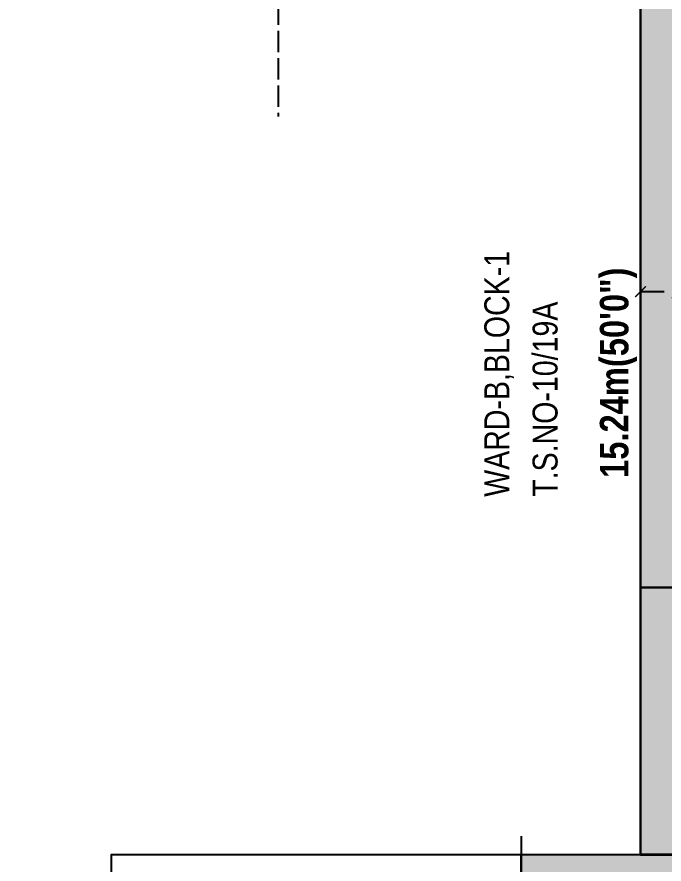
# Model space of a CAD drawing. Header units: metres. Extents: x 144 to 1259, y -1474 to -210.
# Drawn here: x 1131.93 to 1142.82, y -1186.98 to -1172.72 of the extents above; entities that cross this region are included whole.
import ezdxf

# ---------------------------------------------------------------- set-up
doc = ezdxf.new("R2010")
doc.units = ezdxf.units.M
doc.linetypes.add('ACAD_ISO02W100', pattern=[15, 12, -3])
for name, color, linetype in [('AS_AT_SITE', 6, 'Continuous'), ('BLK_1_LVL_0_SIDE_SETBACK1', 171, 'Continuous'), ('FMB_OR_PLR', 70, 'Continuous'), ('PLOT_BOUNDARY', 70, 'Continuous'), ('ROAD_WIDTH', 2, 'Continuous'), ('RWH', 130, 'Continuous'), ('SUPER_IMPOSED', 5, 'Continuous')]:
    doc.layers.add(name, color=color, linetype=linetype)
doc.styles.add('R1', font='swisscb.ttf')
doc.styles.add('STYLE1', font='swissck.ttf', dxfattribs={"height": 0.23})
doc.dimstyles.get("Standard").update_dxf_attribs({"dimtxt": 0.23, "dimasz": 0.18, "dimexe": 0.1, "dimexo": 0, "dimgap": 0.09, "dimtad": 0, "dimzin": 0, "dimdsep": 46, "dimtxsty": 'STYLE1', "dimblk": 'ARCHTICK', "dimcen": 0.09, "dimadec": 0, "dimazin": 0, "dimtfac": 1, "dimtofl": 0, "dimtmove": 2, "dimatfit": 3, "dimfxl": 0, "dimtolj": 1, "dimtzin": 0, "dimarcsym": 0})

# ---------------------------------------------------------------- blocks, each defined once
blk = doc.blocks.new('_ArchTick')
at = {"color": 0, "const_width": 0.15}
blk.add_lwpolyline([(-0.5, -0.5), (0.5, 0.5)], dxfattribs=at)
blk = doc.blocks.new('*D165')
at = {"color": 0, "lineweight": -2}
for p, q in [((1142.419, -1177.446), (1142.419, -1177.246)), ((1143.939, -1177.446), (1143.939, -1177.246)), ((1142.419, -1177.346), (1142.819, -1177.346)), ((1143.939, -1177.346), (1143.538, -1177.346))]:
    blk.add_line(p, q, dxfattribs=at)
at = {"layer": 'Defpoints', "color": 0}
for p in [(1142.419, -1177.346), (1142.419, -1177.454), (1143.939, -1177.455)]:
    blk.add_point(p, dxfattribs=at)
at = {"color": 0, "lineweight": -2, "xscale": 0.18, "yscale": 0.18, "zscale": 0.18, "rotation": 180}
blk.add_blockref('_ArchTick', (1142.419, -1177.346), dxfattribs=at)
at = {"color": 0, "lineweight": -2, "xscale": 0.18, "yscale": 0.18, "zscale": 0.18}
blk.add_blockref('_ArchTick', (1143.939, -1177.346), dxfattribs=at)
at = {"color": 0, "insert": (1143.179, -1177.346), "char_height": 0.23, "attachment_point": 5, "style": 'STYLE1'}
blk.add_mtext('\\A1;1.52', dxfattribs=at)

msp = doc.modelspace()

# ---------------------------------------------------------------- hatches: boundary and pattern name
h = msp.add_hatch(color=2)
h.paths.add_polyline_path([(1162.74, -1156.087), (1161.236, -1156.087), (1161.078, -1156.36), (1161.078, -1155.679), (1160.964, -1156.087), (1159.183, -1156.087), (1159.183, -1157.253), (1159.183, -1186.818), (1154.344, -1186.818), (1154.344, -1186.818), (1154.115, -1186.818), (1154.115, -1186.819), (1148.114, -1186.819), (1148.115, -1186.818), (1148.115, -1186.818), (1147.887, -1186.818), (1147.887, -1186.818), (1143.419, -1186.818), (1143.419, -1186.819), (1142.419, -1186.819), (1140.413, -1186.819), (1140.413, -1188.626), (1140.893, -1188.761), (1140.092, -1188.761), (1140.413, -1188.947), (1140.413, -1193.128), (1164.29, -1193.128), (1164.29, -1188.947), (1163.969, -1188.761), (1164.77, -1188.761), (1164.29, -1188.626), (1164.29, -1186.819), (1162.74, -1186.819)], flags=16)
h.paths.add_polyline_path([(918.388, -1473.853), (918.388, -909.568), (1218.388, -909.568), (1218.388, -1473.853)], flags=9)
h.paths.add_polyline_path([(918.406, -1469.533), (918.406, -912.39), (1218.406, -912.39), (1218.406, -1469.533)], flags=9)
msp.add_hatch(color=2).paths.add_polyline_path([(1140.413, -1193.128), (1140.413, -1188.947), (1140.092, -1188.761), (1140.893, -1188.761), (1140.413, -1188.626), (1140.413, -1186.819), (1159.183, -1186.818), (1159.183, -1156.087), (1160.964, -1156.087), (1161.078, -1155.679), (1161.078, -1156.36), (1161.236, -1156.087), (1162.74, -1156.087), (1162.74, -1186.819), (1164.29, -1186.819), (1164.29, -1188.626), (1164.77, -1188.761), (1163.969, -1188.761), (1164.29, -1188.947), (1164.29, -1193.128)])
h = msp.add_hatch()
h.set_pattern_fill('HEX', color=256, scale=0.03, style=0)
h.set_pattern_definition([(0, (-169.31965, -8.2868), (0, 0.16497784), [0.09525, -0.1905]), (120, (-169.31965, -8.2868), (-0.142875, -0.08248892), [0.09525, -0.1905]), (60, (-169.2244, -8.2868), (-0.142875, 0.08248892), [0.09525, -0.1905])])
h.paths.add_polyline_path([(1137.323, -1157.253), (1136.323, -1157.253), (1136.323, -1171.579), (1142.419, -1171.579), (1142.419, -1186.819), (1143.419, -1186.819), (1143.419, -1170.579), (1137.323, -1170.579)])

# ---------------------------------------------------------------- linework, layer by layer
at = {"linetype": 'ACAD_ISO02W100', "ltscale": 0.03}
msp.add_line((1136.323, -1171.578), (1136.323, -1174.397), dxfattribs=at)
msp.add_line((1142.419, -1186.819), (1140.413, -1186.819))
for points in [[(1140.413, -1193.128), (1140.413, -1188.947), (1140.092, -1188.761), (1140.893, -1188.761), (1140.413, -1188.626), (1140.413, -1186.819), (1159.183, -1186.818), (1159.183, -1156.087), (1160.964, -1156.087), (1161.078, -1155.679), (1161.078, -1156.36), (1161.236, -1156.087), (1162.74, -1156.087), (1162.74, -1186.819), (1164.29, -1186.819), (1164.29, -1188.626), (1164.77, -1188.761), (1163.969, -1188.761), (1164.29, -1188.947), (1164.29, -1193.128)], [(1143.419, -1170.579), (1137.323, -1170.579), (1137.323, -1157.253), (1136.323, -1157.253), (1136.323, -1171.579), (1142.419, -1171.579), (1142.419, -1186.819), (1143.419, -1186.819)]]:
    msp.add_lwpolyline(points, close=True)
at = {"color": 1, "lineweight": 30}
msp.add_lwpolyline([(1159.183, -1157.253), (1136.323, -1157.253), (1136.323, -1171.578), (1142.419, -1171.578), (1142.419, -1186.818), (1159.183, -1186.818)], close=True, dxfattribs=at)
msp.add_lwpolyline([(1140.413, -1186.507), (1140.413, -1188.626), (1140.893, -1188.761), (1140.092, -1188.761), (1140.413, -1188.947), (1140.413, -1193.762)])
at = {"layer": 'AS_AT_SITE', "lineweight": 30}
msp.add_lwpolyline([(1159.183, -1157.253), (1136.323, -1157.253), (1136.323, -1171.578), (1142.419, -1171.578), (1142.419, -1186.818), (1159.183, -1186.818)], close=True, dxfattribs=at)
msp.add_lwpolyline([(1159.183, -1157.253), (1136.323, -1157.253), (1136.323, -1171.578), (1142.419, -1171.578), (1142.419, -1186.818), (1159.183, -1186.818)], close=True, dxfattribs=at)
at = {"layer": 'BLK_1_LVL_0_SIDE_SETBACK1', "lineweight": 30}
msp.add_lwpolyline([(1143.939, -1170.058), (1137.843, -1170.058), (1137.843, -1158.773), (1136.323, -1158.773), (1136.323, -1171.578), (1142.419, -1171.578), (1142.419, -1182.323), (1143.939, -1182.323)], close=True, dxfattribs=at)
at = {"layer": 'FMB_OR_PLR', "lineweight": 30}
msp.add_lwpolyline([(1159.183, -1157.253), (1136.323, -1157.253), (1136.323, -1171.578), (1142.419, -1171.578), (1142.419, -1186.818), (1159.183, -1186.818)], close=True, dxfattribs=at)
at = {"layer": 'PLOT_BOUNDARY', "color": 70, "lineweight": 30}
msp.add_lwpolyline([(1159.183, -1157.253), (1136.323, -1157.253), (1136.323, -1171.578), (1142.419, -1171.578), (1142.419, -1186.818), (1159.183, -1186.818)], close=True, dxfattribs=at)
at = {"layer": 'ROAD_WIDTH'}
msp.add_lwpolyline([(1163.515, -1186.819), (1133.515, -1186.819), (1133.515, -1216.819), (1163.515, -1216.819)], close=True, dxfattribs=at)
at = {"layer": 'RWH', "lineweight": 30}
msp.add_lwpolyline([(1143.419, -1170.579), (1137.323, -1170.579), (1137.323, -1157.253), (1136.323, -1157.253), (1136.323, -1171.579), (1142.419, -1171.579), (1142.419, -1186.819), (1143.419, -1186.819)], close=True, dxfattribs=at)
at = {"layer": 'SUPER_IMPOSED', "lineweight": 30}
msp.add_lwpolyline([(1159.183, -1157.253), (1136.323, -1157.253), (1136.323, -1171.578), (1142.419, -1171.578), (1142.419, -1186.818), (1159.183, -1186.818)], close=True, dxfattribs=at)

# ---------------------------------------------------------------- texts
at = {"linetype": 'ACAD_ISO02W100', "ltscale": 0.03, "style": 'STYLE1'}
for s, p in [('WARD-B,BLOCK-1', (1140.211, -1180.797)), ('T.S.NO-10/19A', (1141.023, -1180.797))]:
    msp.add_text(s, height=0.41935, rotation=90, dxfattribs=at).set_placement(p)
at = {"style": 'R1'}
msp.add_text('15.24m(50\'0")', height=0.48, rotation=90, dxfattribs=at).set_placement((1142.216, -1180.48))

# ---------------------------------------------------------------- dimensions: what is measured, and where the dimension line sits
dim = msp.add_linear_dim(base=(1142.419, -1177.346), p1=(1143.939, -1177.455), p2=(1142.419, -1177.454), dimstyle='Standard')
dim.commit()
dim.dimension.update_dxf_attribs({"geometry": '*D165', "text_midpoint": (1143.179, -1177.346)})

doc.saveas('drawing.dxf')
